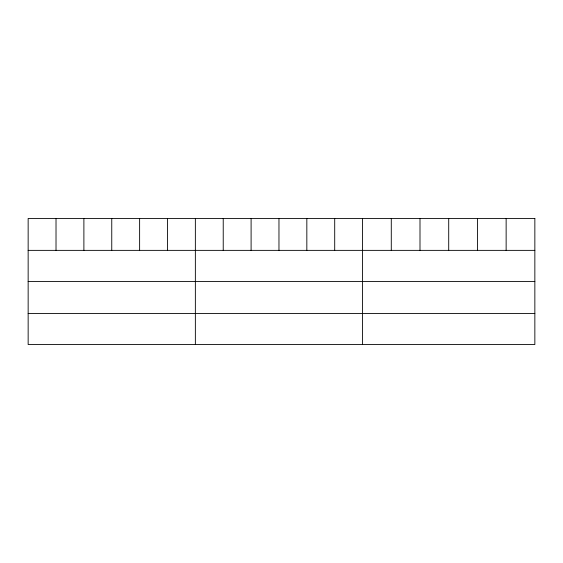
<?xml version="1.0" encoding="UTF-8"?>
<svg xmlns="http://www.w3.org/2000/svg" width="563" height="563" viewBox="0 0 563 563"><rect width="100%" height="100%" fill="white"/><g stroke="black" fill="none" stroke-linecap="round" stroke-linejoin="round"><path stroke-width="0.84" d="M28.15 250.366L534.85 250.366M28.15 281.437L534.85 281.437M28.15 313.457L534.85 313.457M506.137 218.472L506.137 250.366M477.424 218.472L477.424 250.366M448.711 218.472L448.711 250.366M419.998 218.472L419.998 250.366M391.285 218.472L391.285 250.366M362.572 218.472L362.572 344.528M334.704 218.472L334.704 250.366M306.835 218.472L306.835 250.366M278.966 218.472L278.966 250.366M251.098 218.472L251.098 250.366M223.23 218.472L223.23 250.366M195.361 218.472L195.361 344.528M167.493 218.472L167.493 250.366M139.624 218.472L139.624 250.366M111.756 218.472L111.756 250.366M83.887 218.472L83.887 250.366M56.018 218.472L56.018 250.366M534.85 218.472L28.15 218.472L28.15 344.528L534.85 344.528L534.85 218.472"/></g></svg>
